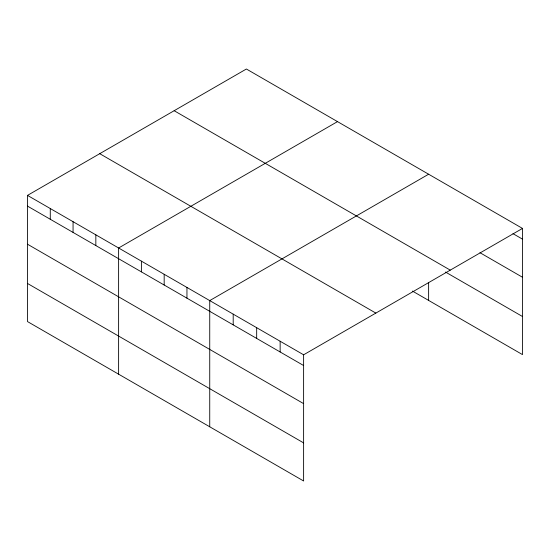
<?xml version="1.0" encoding="UTF-8"?>
<svg xmlns="http://www.w3.org/2000/svg" width="550" height="550" viewBox="0 0 550 550"><rect width="100%" height="100%" fill="white"/><g stroke="black" fill="none" stroke-linecap="round" stroke-linejoin="round"><path stroke-width="0.82" d="M27.5 195.387L303.614 354.798L303.614 480.989L27.5 321.578L27.5 195.387L246.386 69.011L522.5 228.422L522.5 354.612L412.459 291.081M337.507 121.619L118.614 247.995L118.614 374.179M428.622 174.226L209.736 300.596L209.736 426.786M303.614 354.798L522.5 228.422M512.964 233.647L522.5 239.147M479.964 252.691L522.5 277.255M174.157 110.715L450.264 270.126M445.493 272.051L522.5 316.511M99.736 153.684L375.842 313.094M27.5 206.113L303.614 365.523M27.5 244.214L303.614 403.624M27.5 283.47L303.614 442.888M428.622 282.631L428.622 300.41M280.143 341.248L280.143 351.972M256.671 327.697L256.671 338.422M233.2 314.146L233.2 324.871M186.952 287.444L186.952 298.169M164.175 274.299L164.175 285.024M141.398 261.147L141.398 271.872M95.838 234.843L95.838 245.568M73.061 221.691L73.061 232.416M50.277 208.539L50.277 219.264"/></g></svg>
